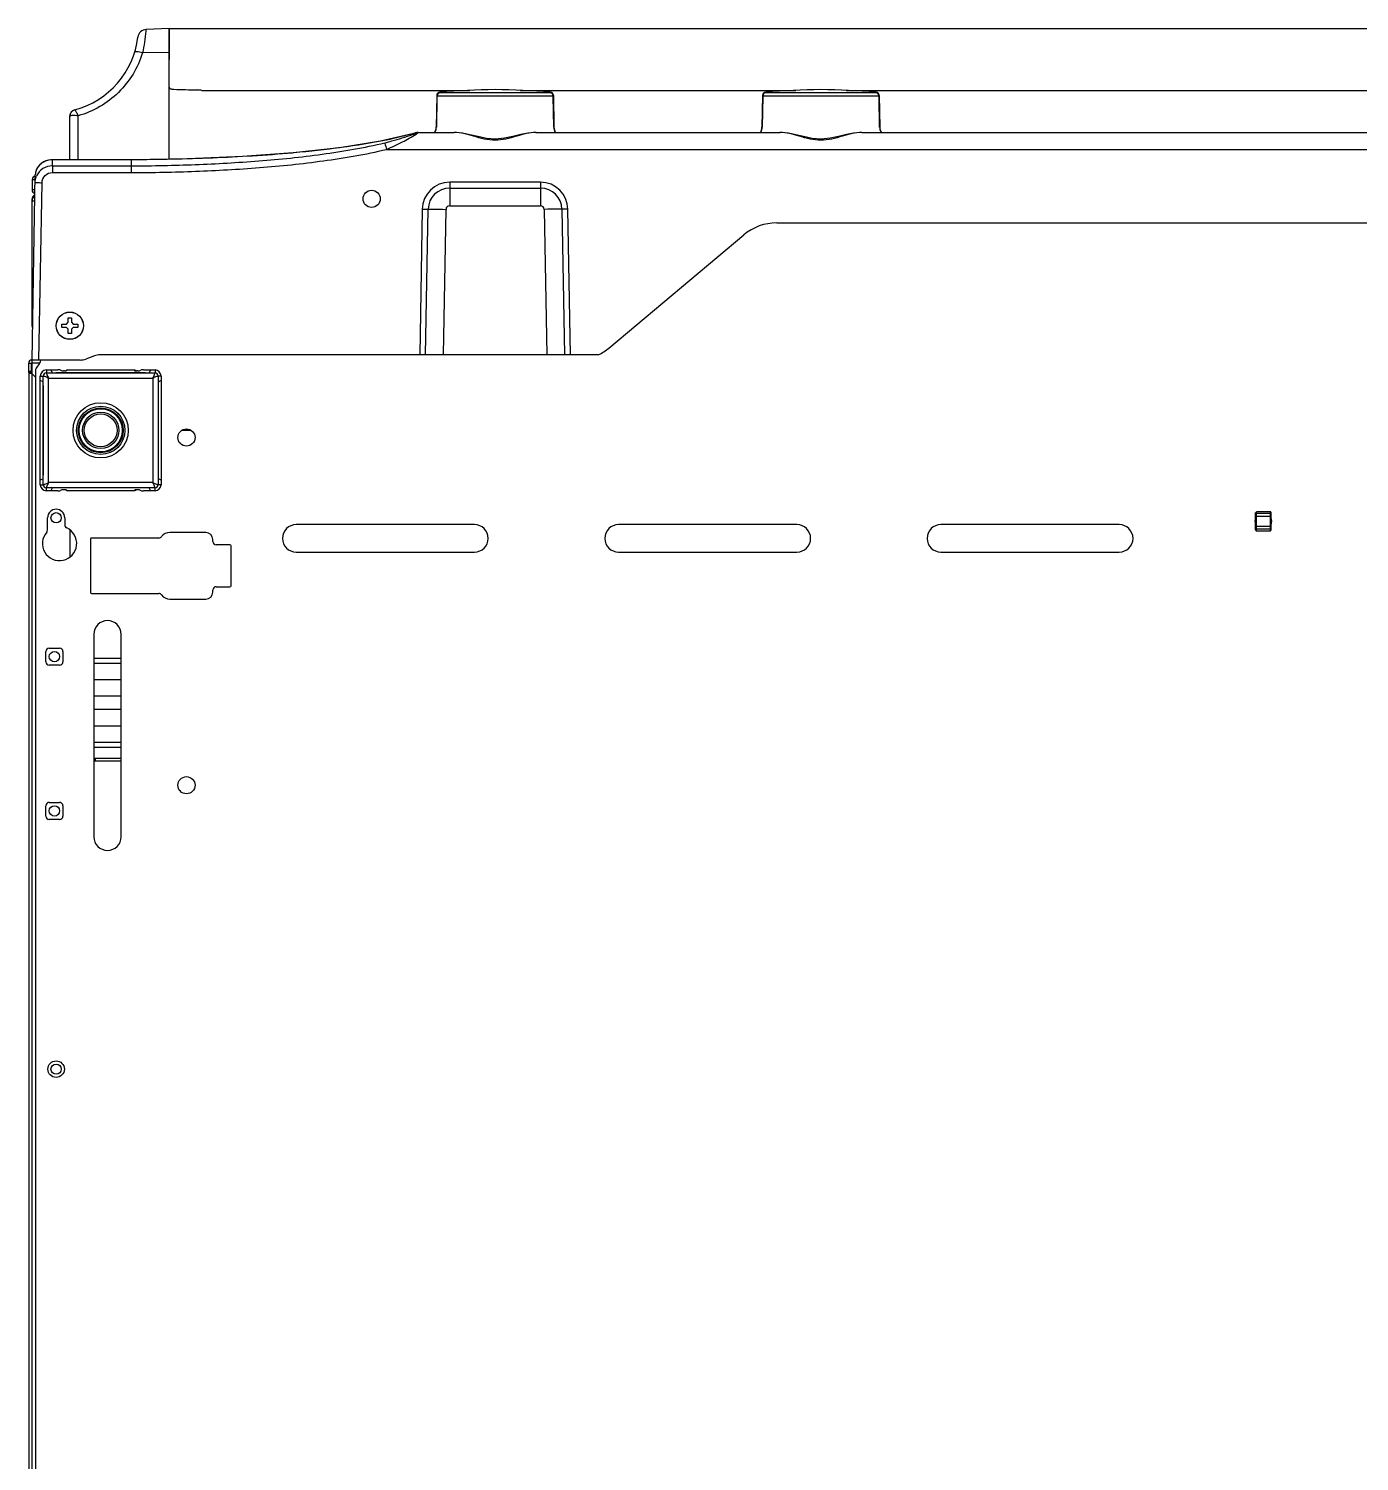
# Model space of a CAD drawing. Header units: millimetres. Extents: x 361 to 5577, y 463 to 3774.
# Drawn here: x 3279.2 to 3667.2, y 3356.1 to 3774 of the extents above; entities that cross this region are included whole.
import ezdxf

# ---------------------------------------------------------------- set-up
doc = ezdxf.new("R2010")
doc.units = ezdxf.units.MM
doc.header["$LTSCALE"] = 330
doc.layers.get('0').update_dxf_attribs({"linetype": 'CONTINUOUS'})
for name, color, linetype in [('02___PRT_ALL_AXES', 7, 'CONTINUOUS'), ('ASSI', 7, 'CONTINUOUS'), ('GEOM', 7, 'CONTINUOUS')]:
    doc.layers.add(name, color=color, linetype=linetype)

msp = doc.modelspace()

# ---------------------------------------------------------------- linework, layer by layer
at = {"color": 7, "linetype": 'Continuous'}
for p, q in [((3320.23, 3773.96), (3313.45, 3773.72)), ((3320.23, 3735.9), (3320.23, 3773.96)), ((3398.21, 3754.5), (3398.05, 3745.25)), ((3398.21, 3754.3), (3398.21, 3754.29)), ((3432.24, 3754.5), (3432.4, 3745.25)), ((3432.25, 3754.29), (3432.25, 3754.3)), ((3493.21, 3754.5), (3493.05, 3745.25)), ((3493.21, 3754.3), (3493.21, 3754.29)), ((3527.24, 3754.5), (3527.4, 3745.25)), ((3527.25, 3754.29), (3527.25, 3754.3)), ((3291.23, 3735.73), (3291.23, 3748.35)), ((3392.8, 3743.68), (3403.31, 3743.68)), ((3427.14, 3743.68), (3498.31, 3743.68)), ((3522.14, 3743.68), (3965.65, 3743.68)), ((3309.23, 3735.73), (3286.16, 3735.73)), ((3280.23, 3677.31), (3281.17, 3731.29)), ((3280.23, 3729.96), (3280.23, 3726.96)), ((3280.23, 3712.46), (3280.23, 3724.21)), ((3280.23, 3724.21), (3280.3, 3724.21)), ((3280.23, 3715.92), (3280.23, 3723.71)), ((3280.24, 3723.69), (3280.23, 3723.71)), ((3280.24, 3687.72), (3280.24, 3723.69)), ((3281.04, 3723.69), (3280.24, 3723.69)), ((3497.36, 3717.31), (4006.1, 3717.31)), ((3280.23, 3713.19), (3280.23, 3713.32)), ((3280.23, 3687.71), (3280.23, 3712.46)), ((3448.41, 3680.82), (3487.71, 3713.8)), ((3290.73, 3688.31), (3290.73, 3689.61)), ((3290.73, 3689.61), (3291.73, 3689.61)), ((3291.73, 3689.61), (3291.73, 3688.31)), ((3280.23, 3687.71), (3280.24, 3687.72)), ((3280.23, 3687.21), (3280.23, 3687.71)), ((3280.23, 3687.21), (3280.3, 3687.21)), ((3280.41, 3687.72), (3280.24, 3687.72)), ((3288.93, 3686.81), (3288.93, 3687.81)), ((3288.93, 3687.81), (3290.23, 3687.81)), ((3290.23, 3686.81), (3288.93, 3686.81)), ((3290.23, 3687.81), (3290.73, 3688.31)), ((3290.73, 3686.31), (3290.23, 3686.81)), ((3290.73, 3685.01), (3290.73, 3686.31)), ((3291.73, 3688.31), (3292.23, 3687.81)), ((3292.23, 3686.81), (3291.73, 3686.31)), ((3291.73, 3686.31), (3291.73, 3685.01)), ((3292.23, 3687.81), (3293.53, 3687.81)), ((3293.53, 3686.81), (3292.23, 3686.81)), ((3293.53, 3687.81), (3293.53, 3686.81)), ((3291.73, 3685.01), (3290.73, 3685.01)), ((3280.13, 3677.31), (3280.13, 3676.51)), ((3280.13, 3677.31), (3280.23, 3677.31)), ((3282.23, 3677.31), (3280.23, 3677.31)), ((3279.23, 3673.64), (3279.23, 3676.41)), ((3279.23, 3676.41), (3280.03, 3676.41)), ((3279.23, 3674.03), (3280.03, 3674.03)), ((3279.23, 3673.64), (3279.23, 3010.09)), ((3279.23, 3673.64), (3280.03, 3673.64)), ((3280.03, 3673.64), (3280.03, 3676.41)), ((3280.03, 3673.42), (3280.13, 3673.41)), ((3280.13, 3676.51), (3280.13, 3676.41)), ((3280.13, 3676.51), (3282.55, 3676.51)), ((3282.51, 3676.41), (3280.13, 3676.41)), ((3280.13, 3673.41), (3281.23, 3672.31)), ((3281.23, 3674.16), (3281.23, 3010.11)), ((3282.14, 3675.9), (3281.81, 3675.57)), ((3284.38, 3674.41), (3287.77, 3674.41)), ((3285.73, 3674.41), (3286.12, 3673.62)), ((3313.32, 3673.59), (3287.13, 3673.59)), ((3288.88, 3674.15), (3288.52, 3674.39)), ((3289.69, 3674.13), (3289.39, 3674.13)), ((3290.59, 3674.41), (3290.19, 3674.15)), ((3290.59, 3674.41), (3309.86, 3674.41)), ((3310.26, 3674.15), (3309.86, 3674.41)), ((3311.07, 3674.13), (3310.76, 3674.13)), ((3311.57, 3674.15), (3311.93, 3674.39)), ((3312.68, 3674.41), (3316.07, 3674.41)), ((3314.72, 3674.41), (3314.33, 3673.62)), ((3282.62, 3640.96), (3282.62, 3672.65)), ((3282.62, 3672.65), (3283.48, 3672.65)), ((3283.41, 3670.91), (3282.62, 3671.3)), ((3283.45, 3669.9), (3283.45, 3643.71)), ((3317.01, 3669.9), (3317.01, 3643.71)), ((3317.83, 3671.3), (3317.04, 3670.91)), ((3317.83, 3672.65), (3317.83, 3640.96)), ((3326.65, 3656.76), (3323.8, 3656.76)), ((3283.41, 3642.71), (3282.62, 3642.31)), ((3286.12, 3639.99), (3285.73, 3639.2)), ((3313.32, 3640.03), (3287.13, 3640.03)), ((3288.88, 3639.47), (3288.52, 3639.23)), ((3289.69, 3639.48), (3289.39, 3639.48)), ((3290.19, 3639.47), (3290.59, 3639.2)), ((3309.86, 3639.2), (3310.26, 3639.47)), ((3311.07, 3639.48), (3310.76, 3639.48)), ((3311.57, 3639.47), (3311.93, 3639.23)), ((3314.33, 3639.99), (3314.72, 3639.2)), ((3317.83, 3642.31), (3317.04, 3642.71)), ((3287.77, 3639.2), (3284.38, 3639.2)), ((3309.86, 3639.2), (3290.59, 3639.2)), ((3316.07, 3639.2), (3312.68, 3639.2)), ((3284.73, 3627.78), (3284.73, 3631.31)), ((3289.73, 3631.31), (3289.73, 3629.26)), ((3636.98, 3627.78), (3636.98, 3632.83)), ((3636.98, 3631.78), (3641.48, 3631.78)), ((3637.23, 3627.53), (3637.23, 3633.09)), ((3641.23, 3633.09), (3637.23, 3633.09)), ((3641.23, 3632.58), (3637.23, 3632.58)), ((3641.23, 3633.09), (3641.23, 3627.53)), ((3641.48, 3627.78), (3641.48, 3632.83)), ((3291.23, 3627.8), (3291.23, 3619.81)), ((3330.93, 3627.01), (3320.38, 3627.01)), ((3409.23, 3629.31), (3357.23, 3629.31)), ((3503.23, 3629.31), (3451.23, 3629.31)), ((3597.23, 3629.31), (3545.23, 3629.31)), ((3636.98, 3628.83), (3641.48, 3628.83)), ((3637.23, 3628.04), (3641.23, 3628.04)), ((3637.23, 3627.53), (3641.23, 3627.53)), ((3297.23, 3625.11), (3297.23, 3609.51)), ((3317.18, 3625.41), (3297.53, 3625.41)), ((3332.93, 3624.41), (3332.93, 3625.01)), ((3337.93, 3623.41), (3333.93, 3623.41)), ((3338.23, 3611.51), (3338.23, 3623.11)), ((3357.23, 3621.31), (3409.23, 3621.31)), ((3451.23, 3621.31), (3503.23, 3621.31)), ((3545.23, 3621.31), (3597.23, 3621.31)), ((3332.93, 3609.61), (3332.93, 3610.21)), ((3333.93, 3611.21), (3337.93, 3611.21)), ((3297.53, 3609.21), (3317.18, 3609.21)), ((3320.38, 3607.61), (3330.93, 3607.61)), ((3285.23, 3593.31), (3288.23, 3593.31)), ((3298.23, 3597.31), (3298.23, 3538.31)), ((3306.23, 3538.31), (3306.23, 3597.31)), ((3284.23, 3589.31), (3284.23, 3592.31)), ((3289.23, 3592.31), (3289.23, 3589.31)), ((3306.23, 3590.31), (3298.23, 3590.31)), ((3288.23, 3588.31), (3285.23, 3588.31)), ((3306.23, 3588.81), (3298.23, 3588.81)), ((3306.23, 3584.06), (3298.23, 3584.06)), ((3306.23, 3579.24), (3298.23, 3579.24)), ((3306.23, 3575.38), (3298.23, 3575.38)), ((3306.23, 3570.56), (3298.23, 3570.56)), ((3306.23, 3565.81), (3298.23, 3565.81)), ((3306.23, 3564.31), (3298.23, 3564.31)), ((3306.23, 3561.11), (3298.23, 3561.11)), ((3306.23, 3560.31), (3298.23, 3560.31)), ((3298.73, 3560.31), (3298.73, 3561.11)), ((3285.23, 3548.31), (3288.23, 3548.31)), ((3284.23, 3544.31), (3284.23, 3547.31)), ((3288.23, 3543.31), (3285.23, 3543.31)), ((3289.23, 3547.31), (3289.23, 3544.31))]:
    msp.add_line(p, q, dxfattribs=at)
at = {"color": 9, "linetype": 'Continuous'}
for p, q in [((3320.23, 3766.96), (3312.42, 3766.9)), ((3398.28, 3754.29), (3398.12, 3745.25)), ((3398.21, 3754.3), (3398.21, 3754.3)), ((3398.21, 3754.29), (3398.21, 3754.29)), ((3398.28, 3754.3), (3398.28, 3754.29)), ((3432.17, 3754.3), (3398.28, 3754.3)), ((3399.14, 3755.48), (3399.14, 3755.28)), ((3431.31, 3755.28), (3399.14, 3755.28)), ((3431.31, 3755.28), (3431.31, 3755.48)), ((3432.17, 3754.29), (3432.17, 3754.3)), ((3432.33, 3745.25), (3432.17, 3754.29)), ((3432.24, 3754.3), (3432.25, 3754.3)), ((3432.24, 3754.29), (3432.25, 3754.29)), ((3493.28, 3754.29), (3493.12, 3745.25)), ((3493.21, 3754.3), (3493.21, 3754.3)), ((3493.21, 3754.29), (3493.21, 3754.29)), ((3493.28, 3754.3), (3493.28, 3754.29)), ((3527.17, 3754.3), (3493.28, 3754.3)), ((3494.14, 3755.48), (3494.14, 3755.28)), ((3526.31, 3755.28), (3494.14, 3755.28)), ((3526.31, 3755.28), (3526.31, 3755.48)), ((3527.17, 3754.29), (3527.17, 3754.3)), ((3527.33, 3745.25), (3527.17, 3754.29)), ((3527.24, 3754.3), (3527.25, 3754.3)), ((3527.24, 3754.29), (3527.25, 3754.29)), ((3293.64, 3735.73), (3293.64, 3748.53)), ((3398.12, 3745.25), (3398.12, 3745.24)), ((3432.33, 3745.24), (3432.33, 3745.25)), ((3493.12, 3745.25), (3493.12, 3745.24)), ((3527.33, 3745.24), (3527.33, 3745.25)), ((3391.41, 3743.39), (3391.5, 3743.42)), ((3286.13, 3733.95), (3286.16, 3735.73)), ((3286.16, 3735.73), (3286.16, 3735.73)), ((3309.23, 3735.73), (3286.16, 3735.73)), ((3309.23, 3731.99), (3309.23, 3735.73)), ((3356.55, 3737.73), (3356.15, 3737.69)), ((3383.54, 3738.76), (3974.91, 3738.76)), ((3286.13, 3733.95), (3286.13, 3731.99)), ((3286.13, 3733.95), (3309.23, 3733.95)), ((3286.13, 3731.99), (3309.23, 3731.99)), ((3280.23, 3729.96), (3281.14, 3729.96)), ((3282.23, 3677.31), (3283.13, 3729.03)), ((3281.09, 3726.96), (3280.23, 3726.96)), ((3280.13, 3676.41), (3280.13, 3009.21)), ((3284.38, 3674.41), (3284.38, 3673.55)), ((3284.38, 3673.55), (3316.07, 3673.55)), ((3316.07, 3674.41), (3316.07, 3673.55)), ((3283.48, 3640.96), (3283.48, 3672.65)), ((3284.99, 3641.57), (3284.99, 3672.04)), ((3284.99, 3672.04), (3315.46, 3672.04)), ((3315.46, 3672.04), (3315.46, 3641.57)), ((3316.97, 3672.65), (3316.97, 3640.96)), ((3317.83, 3672.65), (3316.97, 3672.65)), ((3282.62, 3640.96), (3283.48, 3640.96)), ((3284.38, 3639.2), (3284.38, 3640.06)), ((3316.07, 3640.06), (3284.38, 3640.06)), ((3315.46, 3641.57), (3284.99, 3641.57)), ((3316.07, 3639.2), (3316.07, 3640.06)), ((3317.83, 3640.96), (3316.97, 3640.96))]:
    msp.add_line(p, q, dxfattribs=at)
at = {"color": 7, "linetype": 'Continuous'}
for points in [[(3391.5, 3743.42), (3381.86, 3741.13), (3369.84, 3739.22), (3356.37, 3737.72), (3341.59, 3736.65), (3325.68, 3735.98), (3309.23, 3735.73)], [(3391.98, 3743.55), (3391.75, 3743.49), (3391.5, 3743.42)], [(3392.8, 3743.68), (3392.59, 3743.67), (3392.37, 3743.64), (3392.18, 3743.6), (3391.98, 3743.55)], [(3286.16, 3735.73), (3285.9, 3735.73), (3285.05, 3735.62), (3284.28, 3735.4), (3283.57, 3735.08), (3282.93, 3734.67), (3282.35, 3734.15), (3281.85, 3733.51), (3281.46, 3732.75), (3281.23, 3731.91), (3281.17, 3731.29)]]:
    msp.add_lwpolyline(points, dxfattribs=at)
at = {"color": 9, "linetype": 'Continuous'}
for radius in [8.05, 6.54, 6.29, 4.78]:
    msp.add_circle((3300.23, 3656.81), radius, dxfattribs=at)
at = {"color": 7, "linetype": 'Continuous'}
for centre, radius in [((3300.23, 3656.81), 7.04), ((3300.23, 3656.81), 5.28), ((3325.23, 3654.71), 2.5), ((3287.23, 3631.31), 1.5), ((3286.73, 3590.81), 1.5), ((3325.23, 3553.31), 2.5), ((3286.73, 3545.81), 1.5), ((3287.23, 3470.51), 2.4), ((3287.23, 3470.51), 1.5)]:
    msp.add_circle(centre, radius, dxfattribs=at)
for centre, radius, start, end in [((3313.54, 3771.22), 2.5, 92, 173.3071), ((3286.23, 3774.43), 25, 285.0462, 353.3071), ((3399.21, 3754.48), 1, 93.9151, 179), ((3399.21, 3754.27), 1.01, 167.3459, 178.3264), ((3399.21, 3754.28), 1, 164.4441, 167.347), ((3399.21, 3754.27), 1.01, 94.0922, 164.4061), ((3423.04, 3406.29), 350, 91.2792, 93.9151), ((3407.41, 3406.29), 350, 86.0849, 88.7208), ((3431.24, 3754.48), 1, 1, 86.0849), ((3431.24, 3754.27), 1.01, 15.5939, 85.9078), ((3431.24, 3754.28), 1, 12.653, 15.5559), ((3431.24, 3754.27), 1.01, 1.6737, 12.6541), ((3494.21, 3754.48), 1, 93.9151, 179), ((3494.21, 3754.27), 1.01, 167.3459, 178.3264), ((3494.21, 3754.28), 1, 164.4441, 167.347), ((3494.21, 3754.27), 1.01, 94.0922, 164.4061), ((3518.04, 3406.29), 350, 91.2792, 93.9151), ((3502.41, 3406.29), 350, 86.0849, 88.7208), ((3526.24, 3754.48), 1, 1, 86.0849), ((3526.24, 3754.27), 1.01, 15.5939, 85.9078), ((3526.24, 3754.28), 1, 12.653, 15.5559), ((3526.24, 3754.27), 1.01, 1.6737, 12.6541), ((3293.23, 3748.35), 2, 105.0261, 180), ((3395.05, 3745.3), 3, 327.184, 359), ((3435.4, 3745.3), 3, 181, 212.816), ((3490.05, 3745.3), 3, 327.184, 359), ((3530.4, 3745.3), 3, 181, 212.816), ((3286.13, 3728.95), 5, 90.0153, 156.7819), ((3281.23, 3729.96), 1, 93.6573, 180), ((3281.23, 3726.96), 1, 180, 261.3318), ((3281.73, 3724.21), 1.5, 116.2022, 180), ((3282.24, 3723.69), 2, 126.313, 179.9843), ((3497.36, 3702.31), 15, 90, 130), ((3281.73, 3687.21), 1.5, 180, 206.7544), ((3280.13, 3676.41), 0.9, 90, 180), ((3280.73, 3677.32), 2, 315, 359.7575), ((3280.13, 3676.41), 0.1, 90, 180), ((3283.23, 3674.16), 2, 135, 180), ((3284.38, 3672.65), 1.76, 90, 180), ((3316.07, 3672.65), 1.76, 0, 90), ((3284.38, 3640.96), 1.76, 180, 270), ((3316.07, 3640.96), 1.76, 270, 360), ((3287.23, 3631.31), 2.5, 0, 180), ((3639.23, 3630.31), 2.48, 155.4909, 204.5091), ((3639.23, 3630.31), 2.48, 335.4909, 24.5091), ((3288.23, 3623.81), 5, 138.5904, 65.3757), ((3283.73, 3627.78), 1, 318.5904, 360), ((3290.73, 3629.26), 1, 180, 245.3757), ((3320.38, 3624.01), 3, 90, 143.1301), ((3330.93, 3625.01), 2, 0, 90), ((3357.23, 3625.31), 4, 90, 270), ((3409.23, 3625.31), 4, 270, 90), ((3451.23, 3625.31), 4, 90, 270), ((3503.23, 3625.31), 4, 270, 90), ((3545.23, 3625.31), 4, 90, 270), ((3597.23, 3625.31), 4, 270, 90), ((3297.53, 3625.11), 0.3, 90, 180), ((3317.18, 3626.41), 1, 270, 323.1301), ((3333.93, 3624.41), 1, 180, 270), ((3337.93, 3623.11), 0.3, 0, 90), ((3333.93, 3610.21), 1, 90, 180), ((3337.93, 3611.51), 0.3, 270, 360), ((3297.53, 3609.51), 0.3, 180, 270), ((3317.18, 3608.21), 1, 36.8699, 90), ((3320.38, 3610.61), 3, 216.8699, 270), ((3330.93, 3609.61), 2, 270, 360), ((3302.23, 3597.31), 4, 0, 180), ((3285.23, 3592.31), 1, 90, 180), ((3288.23, 3592.31), 1, 0, 90), ((3285.23, 3589.31), 1, 180, 270), ((3288.23, 3589.31), 1, 270, 360), ((3285.23, 3547.31), 1, 90, 180), ((3288.23, 3547.31), 1, 0, 90), ((3285.23, 3544.31), 1, 180, 270), ((3288.23, 3544.31), 1, 270, 360), ((3302.23, 3538.31), 4, 180, 360)]:
    msp.add_arc(centre, radius, start, end, dxfattribs=at)
at = {"color": 9, "linetype": 'Continuous'}
for centre, radius, start, end in [((3293.21, 3748.43), 1.92, 119.7854, 120.1137), ((3293.22, 3748.41), 1.94, 105.3418, 119.7655), ((3293.21, 3748.44), 1.91, 105.0456, 105.3041), ((3394.69, 3745.31), 3.43, 331.4655, 358.8956), ((3435.77, 3745.31), 3.44, 181.141, 208.527), ((3489.69, 3745.31), 3.43, 331.4655, 358.8956), ((3530.77, 3745.31), 3.44, 181.141, 208.527), ((3399.4, 3714.32), 30.14, 105.1812, 105.384), ((3286.16, 3730.2), 5.53, 89.9959, 95.2819), ((3285.27, 3731.22), 4.11, 168.8501, 178.9835), ((3284.38, 3672.65), 0.898, 90, 180), ((3316.07, 3672.65), 0.898, 360, 90), ((3284.38, 3640.96), 0.898, 180, 270), ((3316.07, 3640.96), 0.898, 270, 0)]:
    msp.add_arc(centre, radius, start, end, dxfattribs=at)
at = {"color": 7, "linetype": 'Continuous'}
for centre, major_axis, ratio, start_param, end_param in [((3282.23, 3723.71), (1.41, -1.41), 0.999695, 9.261038, 10.210024), ((3287.13, 3673.62), (1.01, 0), 0.034921, -3.124139, -1.570796), ((3287.77, 3674.39), (0.754, 0), 0.034921, 0.05236, 1.570796), ((3289.39, 3674.15), (0.503, 0), 0.034921, -3.089233, -1.570796), ((3289.69, 3674.15), (0.503, 0), 0.034921, -1.570796, -0.05236), ((3310.76, 3674.15), (0.503, 0), 0.034921, -3.089233, -1.570796), ((3311.07, 3674.15), (0.503, 0), 0.034921, -1.570796, -0.05236), ((3312.68, 3674.39), (0.754, 0), 0.034921, 1.570796, 3.089233), ((3313.32, 3673.62), (1.01, 0), 0.034921, -1.570796, -0.017453), ((3283.41, 3669.9), (0, 1.01), 0.034921, -1.570796, -0.017453), ((3317.04, 3669.9), (0, 1.01), 0.034921, 0.017453, 1.570796), ((3283.41, 3643.71), (0, 1.01), 0.034921, -3.124139, -1.570796), ((3317.04, 3643.71), (0, 1.01), 0.034921, -4.712389, -3.159046), ((3287.13, 3639.99), (1.01, 0), 0.034921, 1.570796, 3.124139), ((3289.39, 3639.47), (0.503, 0), 0.034921, 1.570796, 3.089233), ((3289.69, 3639.47), (0.503, 0), 0.034921, 0.05236, 1.570796), ((3310.76, 3639.47), (0.503, 0), 0.034921, 1.570796, 3.089233), ((3311.07, 3639.47), (0.503, 0), 0.034921, 0.05236, 1.570796), ((3313.32, 3639.99), (1.01, 0), 0.034921, 0.017453, 1.570796), ((3287.77, 3639.23), (0.754, 0), 0.034921, -1.570796, -0.05236), ((3312.68, 3639.23), (0.754, 0), 0.034921, -3.089233, -1.570796)]:
    msp.add_ellipse(centre, major_axis=major_axis, ratio=ratio, start_param=start_param, end_param=end_param, dxfattribs=at)
at = {"color": 9, "linetype": 'Continuous'}
for points, knots in [([(3313.45, 3773.72), (3313.44, 3773.55), (3313.23, 3771.26), (3312.88, 3768.98), (3312.42, 3766.9)], [0, 0, 0, 0, 0.072399, 1, 1, 1, 1]), ([(3312.42, 3766.9), (3311.76, 3764.74), (3309.89, 3760.56), (3305.61, 3755.17), (3300.11, 3750.96), (3295.85, 3749.15), (3293.64, 3748.53)], [0, 0, 0, 0, 0.247817, 0.49717, 0.748035, 1, 1, 1, 1]), ([(3312.42, 3766.9), (3312.14, 3766.98), (3311.62, 3767.11), (3310.91, 3767.22), (3310.44, 3767.25), (3310.15, 3767.16), (3310.12, 3767.08)], [0, 0, 0, 0, 0.371378, 0.682146, 0.895329, 1, 1, 1, 1]), ([(3398.28, 3754.3), (3398.27, 3754.3), (3398.24, 3754.3), (3398.22, 3754.3), (3398.21, 3754.3)], [0, 0, 0, 0, 0.40618, 1, 1, 1, 1]), ([(3398.28, 3754.29), (3398.27, 3754.29), (3398.24, 3754.29), (3398.22, 3754.3), (3398.21, 3754.29)], [0, 0, 0, 0, 0.421461, 1, 1, 1, 1]), ([(3399.14, 3755.28), (3398.92, 3755.26), (3398.46, 3755.02), (3398.28, 3754.54), (3398.28, 3754.3)], [0, 0, 0, 0, 0.486127, 1, 1, 1, 1]), ([(3432.17, 3754.3), (3432.17, 3754.54), (3432, 3755.02), (3431.54, 3755.26), (3431.31, 3755.28)], [0, 0, 0, 0, 0.513873, 1, 1, 1, 1]), ([(3432.17, 3754.3), (3432.18, 3754.3), (3432.21, 3754.3), (3432.23, 3754.3), (3432.24, 3754.3)], [0, 0, 0, 0, 0.406385, 1, 1, 1, 1]), ([(3432.17, 3754.29), (3432.18, 3754.29), (3432.21, 3754.29), (3432.23, 3754.3), (3432.25, 3754.29)], [0, 0, 0, 0, 0.421491, 1, 1, 1, 1]), ([(3493.28, 3754.3), (3493.27, 3754.3), (3493.24, 3754.3), (3493.22, 3754.3), (3493.21, 3754.3)], [0, 0, 0, 0, 0.40618, 1, 1, 1, 1]), ([(3493.28, 3754.29), (3493.27, 3754.29), (3493.24, 3754.29), (3493.22, 3754.3), (3493.21, 3754.29)], [0, 0, 0, 0, 0.421461, 1, 1, 1, 1]), ([(3494.14, 3755.28), (3493.92, 3755.26), (3493.46, 3755.02), (3493.28, 3754.54), (3493.28, 3754.3)], [0, 0, 0, 0, 0.486127, 1, 1, 1, 1]), ([(3527.17, 3754.3), (3527.17, 3754.54), (3527, 3755.02), (3526.54, 3755.26), (3526.31, 3755.28)], [0, 0, 0, 0, 0.513873, 1, 1, 1, 1]), ([(3527.17, 3754.3), (3527.18, 3754.3), (3527.21, 3754.3), (3527.23, 3754.3), (3527.24, 3754.3)], [0, 0, 0, 0, 0.406385, 1, 1, 1, 1]), ([(3527.17, 3754.29), (3527.18, 3754.29), (3527.21, 3754.29), (3527.23, 3754.3), (3527.25, 3754.29)], [0, 0, 0, 0, 0.421491, 1, 1, 1, 1]), ([(3291.27, 3748.44), (3291.26, 3748.43), (3291.24, 3748.41), (3291.23, 3748.37), (3291.23, 3748.35)], [0, 0, 0, 0, 0.298397, 1, 1, 1, 1]), ([(3291.27, 3748.44), (3291.28, 3748.77), (3291.47, 3749.44), (3291.96, 3749.92), (3292.25, 3750.09)], [0, 0, 0, 0, 0.50232, 1, 1, 1, 1]), ([(3293.64, 3748.53), (3293.37, 3748.57), (3292.86, 3748.62), (3292.16, 3748.64), (3291.64, 3748.59), (3291.35, 3748.51), (3291.27, 3748.44)], [0, 0, 0, 0, 0.341701, 0.64041, 0.86582, 1, 1, 1, 1]), ([(3292.72, 3750.28), (3292.72, 3750.28), (3292.74, 3750.28), (3292.76, 3750.25), (3292.77, 3750.23)], [0, 0, 0, 0, 0.123408, 1, 1, 1, 1]), ([(3292.77, 3750.23), (3292.82, 3750.17), (3292.93, 3749.96), (3293.13, 3749.59), (3293.37, 3749.1), (3293.54, 3748.72), (3293.64, 3748.53)], [0, 0, 0, 0, 0.13556, 0.360139, 0.65594, 1, 1, 1, 1]), ([(3398.12, 3745.25), (3398.1, 3745.25), (3398.08, 3745.25), (3398.06, 3745.25), (3398.05, 3745.25), (3398.05, 3745.25)], [0, 0, 0, 0, 0.745247, 0.935872, 1, 1, 1, 1]), ([(3432.33, 3745.25), (3432.35, 3745.25), (3432.38, 3745.25), (3432.39, 3745.25), (3432.4, 3745.25), (3432.4, 3745.25)], [0, 0, 0, 0, 0.745285, 0.9359, 1, 1, 1, 1]), ([(3493.12, 3745.25), (3493.1, 3745.25), (3493.08, 3745.25), (3493.06, 3745.25), (3493.05, 3745.25), (3493.05, 3745.25)], [0, 0, 0, 0, 0.745247, 0.935872, 1, 1, 1, 1]), ([(3527.33, 3745.25), (3527.35, 3745.25), (3527.38, 3745.25), (3527.39, 3745.25), (3527.4, 3745.25), (3527.4, 3745.25)], [0, 0, 0, 0, 0.745285, 0.9359, 1, 1, 1, 1]), ([(3309.23, 3733.95), (3315.42, 3733.95), (3327.8, 3734.23), (3343.25, 3735.07), (3355.58, 3736.17), (3367.86, 3737.7), (3377.05, 3739.18), (3383.06, 3740.67)], [0, 0, 0, 0, 0.250021, 0.500041, 0.625056, 0.750069, 1, 1, 1, 1]), ([(3391.41, 3743.39), (3388.8, 3742.67), (3381.87, 3740.96), (3370.21, 3739.17), (3361.18, 3738.16), (3356.55, 3737.73)], [0, 0, 0, 0, 0.229354, 0.60505, 1, 1, 1, 1]), ([(3383.06, 3740.67), (3383.76, 3740.84), (3386.47, 3741.55), (3389.16, 3742.37), (3391.12, 3743.1)], [0, 0, 0, 0, 0.255414, 1, 1, 1, 1]), ([(3383.06, 3740.67), (3383.08, 3740.61), (3383.23, 3739.97), (3383.4, 3739.34), (3383.54, 3738.76)], [0, 0, 0, 0, 0.094966, 1, 1, 1, 1]), ([(3383.54, 3738.76), (3385.12, 3739.42), (3388.06, 3740.78), (3390.9, 3742.34), (3392.18, 3743.17)], [0, 0, 0, 0, 0.529385, 1, 1, 1, 1]), ([(3391.12, 3743.1), (3391.33, 3743.18), (3391.64, 3743.28), (3391.96, 3743.45), (3392.14, 3743.48), (3392.2, 3743.61), (3391.81, 3743.46), (3391.69, 3743.46), (3391.51, 3743.42)], [0, 0, 0, 0, 0.364524, 0.511988, 0.609168, 0.629974, 0.704541, 1, 1, 1, 1]), ([(3392.18, 3743.17), (3392.36, 3743.28), (3392.46, 3743.3), (3392.86, 3743.68), (3392.8, 3743.68)], [0, 0, 0, 0, 0.787388, 1, 1, 1, 1]), ([(3285.65, 3735.7), (3284.48, 3735.6), (3282.44, 3734.72), (3281.41, 3732.84), (3281.24, 3732.01)], [0, 0, 0, 0, 0.581084, 1, 1, 1, 1]), ([(3309.23, 3731.99), (3315.46, 3731.99), (3327.92, 3732.27), (3343.47, 3733.12), (3355.88, 3734.23), (3368.25, 3735.77), (3377.49, 3737.27), (3383.54, 3738.76)], [0, 0, 0, 0, 0.25002, 0.500041, 0.625055, 0.750069, 1, 1, 1, 1]), ([(3356.15, 3737.69), (3348.41, 3736.98), (3332.77, 3736.09), (3317.11, 3735.73), (3309.23, 3735.73)], [0, 0, 0, 0, 0.49664, 1, 1, 1, 1]), ([(3283.13, 3729.03), (3283.14, 3729.79), (3283.79, 3731.36), (3285.37, 3731.99), (3286.13, 3731.99)], [0, 0, 0, 0, 0.500066, 1, 1, 1, 1]), ([(3281.13, 3729.03), (3281.13, 3729.05), (3281.21, 3729.03), (3281.29, 3729.05), (3281.49, 3729.05), (3281.84, 3729.05), (3282.4, 3729.04), (3282.87, 3729.04), (3283.13, 3729.03)], [0, 0, 0, 0, 0.019526, 0.07648, 0.16888, 0.293233, 0.617436, 1, 1, 1, 1]), ([(3284.38, 3673.55), (3284.38, 3673.54), (3284.4, 3673.49), (3284.43, 3673.39), (3284.48, 3673.24), (3284.58, 3672.97), (3284.75, 3672.56), (3284.91, 3672.22), (3284.99, 3672.04)], [0, 0, 0, 0, 0.025728, 0.089256, 0.187403, 0.315276, 0.63555, 1, 1, 1, 1]), ([(3315.46, 3672.04), (3315.54, 3672.22), (3315.7, 3672.56), (3315.87, 3672.97), (3315.97, 3673.24), (3316.03, 3673.39), (3316.05, 3673.49), (3316.07, 3673.54), (3316.07, 3673.55)], [0, 0, 0, 0, 0.36445, 0.684724, 0.812596, 0.910743, 0.974272, 1, 1, 1, 1]), ([(3284.99, 3672.04), (3284.81, 3672.13), (3284.47, 3672.28), (3284.07, 3672.45), (3283.79, 3672.55), (3283.64, 3672.61), (3283.54, 3672.63), (3283.5, 3672.65), (3283.48, 3672.65)], [0, 0, 0, 0, 0.36445, 0.684724, 0.812596, 0.910743, 0.974272, 1, 1, 1, 1]), ([(3316.97, 3672.65), (3316.95, 3672.65), (3316.91, 3672.63), (3316.81, 3672.61), (3316.66, 3672.55), (3316.38, 3672.45), (3315.98, 3672.28), (3315.64, 3672.13), (3315.46, 3672.04)], [0, 0, 0, 0, 0.025728, 0.089256, 0.187403, 0.315276, 0.63555, 1, 1, 1, 1]), ([(3283.48, 3640.96), (3283.5, 3640.96), (3283.54, 3640.98), (3283.64, 3641.01), (3283.79, 3641.06), (3284.07, 3641.16), (3284.47, 3641.33), (3284.81, 3641.49), (3284.99, 3641.57)], [0, 0, 0, 0, 0.025728, 0.089256, 0.187403, 0.315276, 0.63555, 1, 1, 1, 1]), ([(3284.99, 3641.57), (3284.91, 3641.39), (3284.75, 3641.06), (3284.58, 3640.65), (3284.48, 3640.37), (3284.43, 3640.22), (3284.4, 3640.12), (3284.38, 3640.08), (3284.38, 3640.06)], [0, 0, 0, 0, 0.36445, 0.684724, 0.812596, 0.910743, 0.974272, 1, 1, 1, 1]), ([(3316.07, 3640.06), (3316.07, 3640.08), (3316.05, 3640.12), (3316.03, 3640.22), (3315.97, 3640.37), (3315.87, 3640.65), (3315.7, 3641.06), (3315.54, 3641.39), (3315.46, 3641.57)], [0, 0, 0, 0, 0.025728, 0.089256, 0.187403, 0.315276, 0.63555, 1, 1, 1, 1]), ([(3315.46, 3641.57), (3315.64, 3641.49), (3315.98, 3641.33), (3316.38, 3641.16), (3316.66, 3641.06), (3316.81, 3641.01), (3316.91, 3640.98), (3316.95, 3640.96), (3316.97, 3640.96)], [0, 0, 0, 0, 0.36445, 0.684724, 0.812596, 0.910743, 0.974272, 1, 1, 1, 1])]:
    msp.add_open_spline(points, degree=3, knots=knots, dxfattribs=at)
at = {"color": 7, "linetype": 'Continuous'}
for points in [[(3281.13, 3729.03), (3281.14, 3729.68), (3281.28, 3730.33), (3281.53, 3730.92)], [(3280.23, 3712.46), (3280.23, 3712.7), (3280.23, 3712.95), (3280.23, 3713.19)], [(3280.39, 3686.91), (3280.28, 3687.16), (3280.23, 3687.44), (3280.23, 3687.71)], [(3280.39, 3686.96), (3280.3, 3687.2), (3280.24, 3687.47), (3280.24, 3687.72)]]:
    msp.add_open_spline(points, degree=3, dxfattribs=at)
for points, knots in [([(3280.23, 3713.32), (3280.23, 3713.97), (3280.23, 3714.83), (3280.23, 3715.7), (3280.23, 3715.92)], [0, 0, 0, 0, 0.752006, 1, 1, 1, 1]), ([(3279.23, 3673.64), (3279.23, 3673.62), (3279.32, 3673.57), (3279.48, 3673.53), (3279.73, 3673.47), (3279.92, 3673.44), (3280.03, 3673.42)], [0, 0, 0, 0, 0.096182, 0.3086, 0.622595, 1, 1, 1, 1]), ([(3280.03, 3673.64), (3280.03, 3673.62), (3280.04, 3673.54), (3280.09, 3673.46), (3280.13, 3673.41)], [0, 0, 0, 0, 0.229678, 1, 1, 1, 1]), ([(3280.13, 3676.47), (3280.13, 3676.47), (3280.14, 3676.48), (3280.15, 3676.48), (3280.15, 3676.48)], [0, 0, 0, 0, 0.508214, 1, 1, 1, 1]), ([(3280.15, 3676.48), (3280.15, 3676.49), (3280.16, 3676.49), (3280.17, 3676.5), (3280.18, 3676.5)], [0, 0, 0, 0, 0.508528, 1, 1, 1, 1]), ([(3280.18, 3676.5), (3280.18, 3676.5), (3280.19, 3676.5), (3280.2, 3676.5), (3280.2, 3676.5)], [0, 0, 0, 0, 0.506709, 1, 1, 1, 1]), ([(3636.98, 3632.33), (3636.98, 3632.39), (3637.03, 3632.53), (3637.16, 3632.58), (3637.23, 3632.58)], [0, 0, 0, 0, 0.499121, 1, 1, 1, 1]), ([(3641.48, 3632.83), (3641.48, 3632.9), (3641.42, 3633.03), (3641.29, 3633.09), (3641.23, 3633.09)], [0, 0, 0, 0, 0.499388, 1, 1, 1, 1]), ([(3641.48, 3632.33), (3641.48, 3632.39), (3641.42, 3632.53), (3641.29, 3632.58), (3641.23, 3632.58)], [0, 0, 0, 0, 0.499121, 1, 1, 1, 1]), ([(3636.98, 3628.28), (3636.98, 3628.22), (3637.03, 3628.09), (3637.16, 3628.04), (3637.23, 3628.04)], [0, 0, 0, 0, 0.499121, 1, 1, 1, 1]), ([(3636.98, 3627.78), (3636.98, 3627.72), (3637.03, 3627.58), (3637.16, 3627.53), (3637.23, 3627.53)], [0, 0, 0, 0, 0.499385, 1, 1, 1, 1]), ([(3641.48, 3628.28), (3641.48, 3628.22), (3641.42, 3628.09), (3641.29, 3628.04), (3641.23, 3628.04)], [0, 0, 0, 0, 0.499121, 1, 1, 1, 1]), ([(3641.23, 3627.53), (3641.29, 3627.53), (3641.42, 3627.59), (3641.48, 3627.72), (3641.48, 3627.78)], [0, 0, 0, 0, 0.500629, 1, 1, 1, 1])]:
    msp.add_open_spline(points, degree=3, knots=knots, dxfattribs=at)
at = {"layer": '02___PRT_ALL_AXES', "color": 7, "linetype": 'Continuous'}
msp.add_circle((3379.23, 3724.31), 2.5, dxfattribs=at)
at = {"layer": 'ASSI', "color": 7, "linetype": 'Continuous'}
for p, q in [((3320.23, 3773.96), (3320.23, 3764.96)), ((3320.23, 3773.96), (4038.23, 3773.96)), ((3329.75, 3755.96), (3407.9, 3755.96)), ((3422.55, 3755.96), (3502.9, 3755.96)), ((3517.55, 3755.96), (4028.7, 3755.96))]:
    msp.add_line(p, q, dxfattribs=at)
msp.add_circle((3291.23, 3687.31), 4, dxfattribs=at)
at = {"layer": 'ASSI', "color": 9, "linetype": 'Continuous'}
msp.add_circle((3291.23, 3687.31), 3.95, dxfattribs=at)
at = {"layer": 'GEOM', "color": 7, "linetype": 'Continuous'}
for p, q in [((3329.76, 3755.96), (3329.73, 3755.96)), ((3403.3, 3743.68), (3403.3, 3743.68)), ((3427.16, 3743.68), (3427.15, 3743.68)), ((3498.3, 3743.68), (3498.3, 3743.68)), ((3522.16, 3743.68), (3522.15, 3743.68)), ((3294.22, 3677.31), (3282.23, 3677.31)), ((3298.4, 3678.51), (3295.93, 3677.61)), ((3445.3, 3678.81), (3300.11, 3678.81))]:
    msp.add_line(p, q, dxfattribs=at)
at = {"layer": 'GEOM', "color": 9, "linetype": 'Continuous'}
for p, q in [((3401.99, 3729.17), (3401.99, 3727.46)), ((3428.46, 3729.17), (3401.99, 3729.17)), ((3401.99, 3727.46), (3401.99, 3722.31)), ((3401.99, 3727.46), (3428.46, 3727.46)), ((3428.46, 3729.17), (3428.46, 3727.46)), ((3428.46, 3727.46), (3428.46, 3722.31)), ((3393.99, 3721.31), (3393.25, 3678.81)), ((3394.98, 3678.81), (3395.73, 3721.3)), ((3400.18, 3678.81), (3400.92, 3721.26)), ((3401.99, 3722.31), (3428.46, 3722.31)), ((3429.53, 3721.26), (3430.27, 3678.81)), ((3434.73, 3721.3), (3435.47, 3678.81)), ((3437.2, 3678.81), (3436.46, 3721.31)), ((3310.22, 3674.17), (3310.58, 3674.17))]:
    msp.add_line(p, q, dxfattribs=at)
at = {"layer": 'GEOM', "color": 3, "linetype": 'Continuous'}
for p, q in [((3310.02, 3674.31), (3310.33, 3674.31)), ((3310.33, 3639.31), (3310.02, 3639.31))]:
    msp.add_line(p, q, dxfattribs=at)
at = {"layer": 'GEOM', "color": 7, "linetype": 'Continuous'}
for points in [[(3427.15, 3743.68), (3426.64, 3743.66), (3424.77, 3743.46), (3422.69, 3743.05), (3420.4, 3742.5), (3417.93, 3741.98), (3415.32, 3741.73), (3412.69, 3741.95), (3410.19, 3742.47), (3407.87, 3743.02), (3405.77, 3743.44), (3403.88, 3743.66), (3403.3, 3743.68)], [(3522.15, 3743.68), (3521.64, 3743.66), (3519.77, 3743.46), (3517.69, 3743.05), (3515.4, 3742.5), (3512.93, 3741.98), (3510.32, 3741.73), (3507.69, 3741.95), (3505.19, 3742.47), (3502.87, 3743.02), (3500.77, 3743.44), (3498.88, 3743.66), (3498.3, 3743.68)]]:
    msp.add_lwpolyline(points, dxfattribs=at)
for centre, radius, start, end in [((3328.3, 3746.98), 9.1, 80.9297, 88.673), ((3294.22, 3682.31), 5, 270, 290), ((3300.11, 3673.81), 5, 90, 110), ((3438.77, 3692.31), 15, 295.8419, 310)]:
    msp.add_arc(centre, radius, start, end, dxfattribs=at)
at = {"layer": 'GEOM', "color": 9, "linetype": 'Continuous'}
for centre, radius, start, end in [((3401.99, 3721.17), 8, 90.0005, 178.9995), ((3401.99, 3721.19), 6.27, 90.0006, 179.0018), ((3428.46, 3721.17), 8, 1.0005, 89.9995), ((3428.46, 3721.19), 6.27, 0.9982, 89.9994), ((3401.99, 3721.24), 1.07, 90.0384, 179.0337), ((3428.46, 3721.24), 1.07, 0.9663, 89.9616)]:
    msp.add_arc(centre, radius, start, end, dxfattribs=at)
at = {"layer": 'GEOM', "color": 3, "linetype": 'Continuous'}
for centre, start, end in [((3310.33, 3674.01), 24.7299, 90), ((3310.33, 3639.61), 270, 335.2701)]:
    msp.add_arc(centre, 0.3, start, end, dxfattribs=at)
at = {"layer": 'GEOM', "color": 7, "linetype": 'Continuous'}
msp.add_ellipse((3338.73, 3764.96), major_axis=(64.04, 0), ratio=0.140541, start_param=-1.842866, end_param=-1.731024, dxfattribs=at)
msp.add_open_spline([(3320.23, 3756.85), (3320.23, 3756.77), (3320.31, 3756.58), (3320.61, 3756.42), (3321.02, 3756.32), (3321.34, 3756.3), (3321.52, 3756.29)], degree=3, knots=[0, 0, 0, 0, 0.158193, 0.365556, 0.652009, 1, 1, 1, 1], dxfattribs=at)
at = {"layer": 'GEOM', "color": 9, "linetype": 'Continuous'}
for points, knots in [([(3427.15, 3743.68), (3425.24, 3743.68), (3421.32, 3742.52), (3415.23, 3740.79), (3409.13, 3742.52), (3405.21, 3743.68), (3403.3, 3743.68)], [0, 0, 0, 0, 0.23568, 0.499999, 0.764321, 1, 1, 1, 1]), ([(3522.15, 3743.68), (3520.24, 3743.68), (3516.32, 3742.52), (3510.23, 3740.79), (3504.13, 3742.52), (3500.21, 3743.68), (3498.3, 3743.68)], [0, 0, 0, 0, 0.23568, 0.499999, 0.764321, 1, 1, 1, 1]), ([(3393.99, 3721.31), (3394.17, 3721.31), (3394.74, 3721.3), (3395.32, 3721.29), (3395.73, 3721.3)], [0, 0, 0, 0, 0.298881, 1, 1, 1, 1]), ([(3395.73, 3721.3), (3396.04, 3721.3), (3397.78, 3721.31), (3399.51, 3721.29), (3400.92, 3721.26)], [0, 0, 0, 0, 0.183499, 1, 1, 1, 1]), ([(3434.73, 3721.3), (3434.41, 3721.3), (3432.68, 3721.31), (3430.94, 3721.29), (3429.53, 3721.26)], [0, 0, 0, 0, 0.183498, 1, 1, 1, 1]), ([(3436.46, 3721.31), (3436.28, 3721.31), (3435.71, 3721.3), (3435.13, 3721.29), (3434.73, 3721.3)], [0, 0, 0, 0, 0.298881, 1, 1, 1, 1])]:
    msp.add_open_spline(points, degree=3, knots=knots, dxfattribs=at)

doc.saveas('drawing.dxf')
